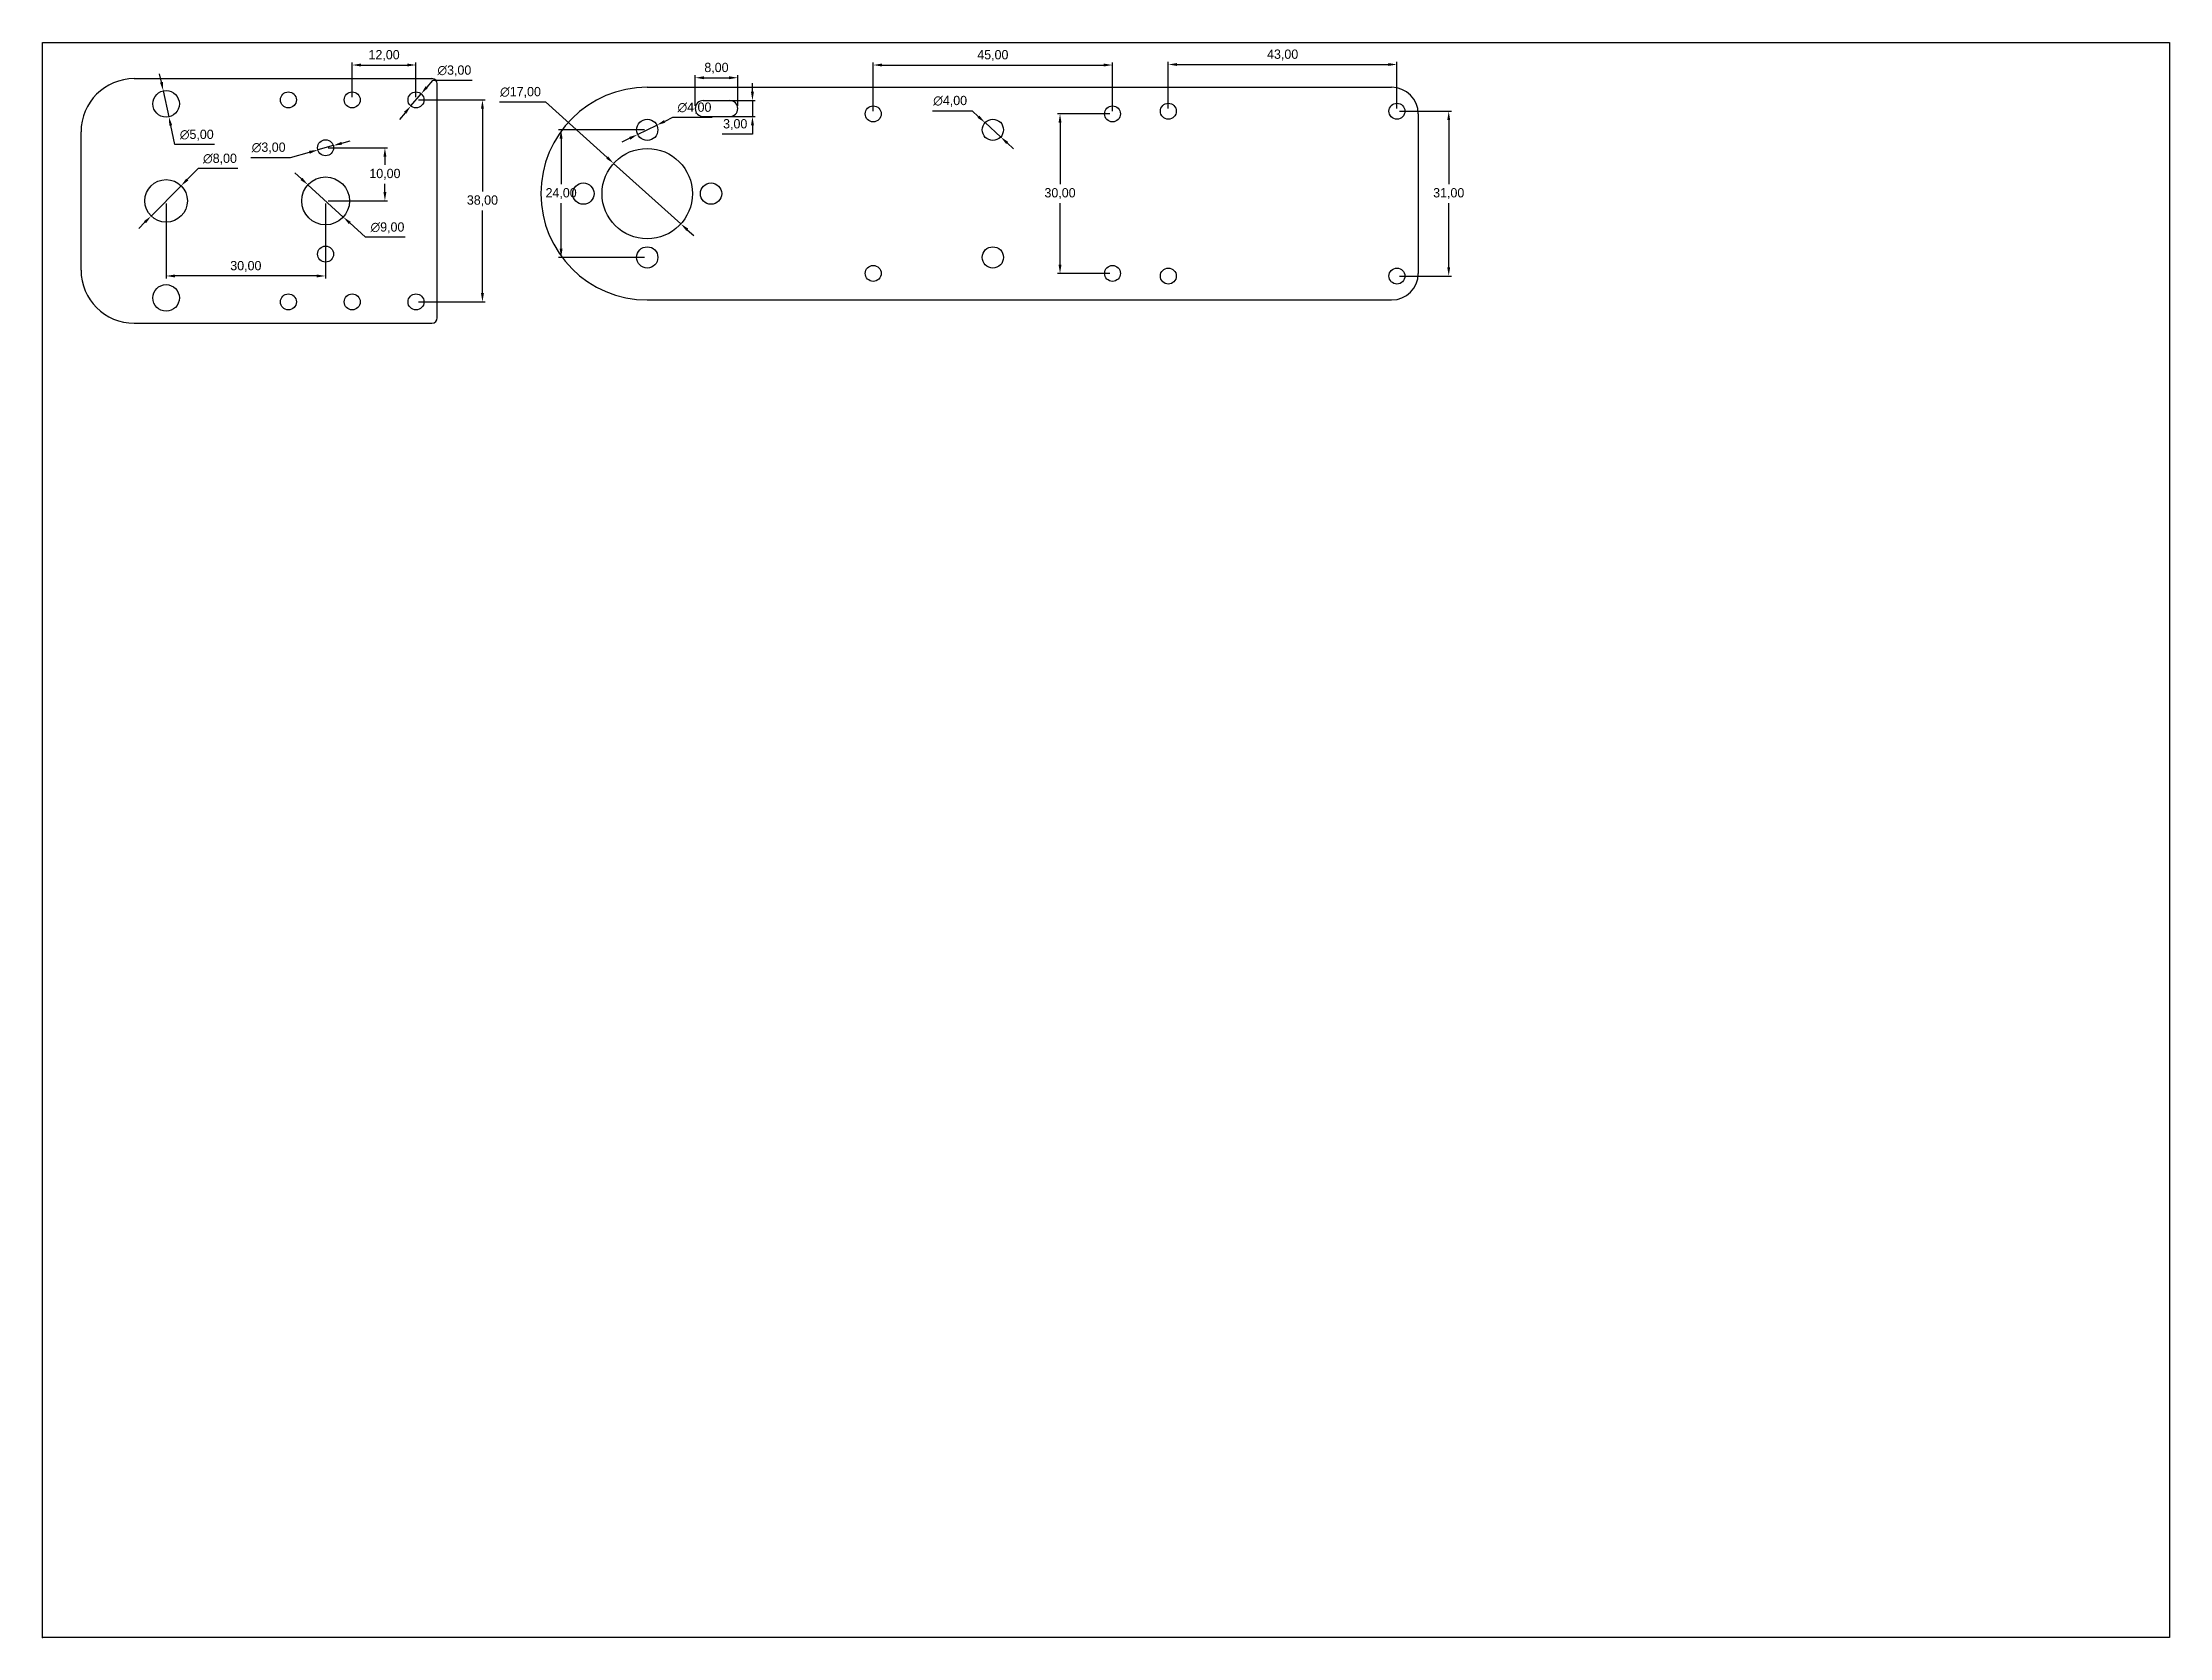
# Model space of a CAD drawing. Header units: millimetres. Extents: x 0 to 800, y 0 to 600.
import ezdxf

# ---------------------------------------------------------------- set-up
doc = ezdxf.new("R2010")
doc.units = ezdxf.units.MM
doc.header["$PDSIZE"] = -1
doc.dimstyles.new('ISO-25', dxfattribs={"dimtxt": 2.5, "dimasz": 2.5, "dimexe": 1.25, "dimexo": 0.625, "dimtad": 1, "dimtxsty": 'Standard', "dimcen": 2.5, "dimadec": 0, "dimazin": 0, "dimtfac": 1, "dimtmove": 0, "dimatfit": 3, "dimfxl": 1, "dimarcsym": 0})

# ---------------------------------------------------------------- blocks, each defined once
blk = doc.blocks.new('*D16')
at = {"color": 0, "lineweight": -2, "transparency": 16777216}
for p, q in [((107.47, 560.42), (129.78, 560.42)), ((128.78, 557.12), (128.78, 553.98)), ((128.78, 543.72), (128.78, 546.85)), ((107.47, 540.42), (129.78, 540.42))]:
    blk.add_line(p, q, dxfattribs=at)
at = {"color": 0, "transparency": 16777216}
for points in [[(128.23, 557.12), (129.33, 557.12), (128.78, 560.42)], [(128.23, 543.72), (129.33, 543.72), (128.78, 540.42)]]:
    blk.add_solid(points, dxfattribs=at)
at = {"layer": 'Defpoints', "color": 0, "transparency": 16777216}
for p in [(106.47, 560.42), (106.47, 540.42), (128.78, 540.42)]:
    blk.add_point(p, dxfattribs=at)
at = {"color": 0, "transparency": 16777216, "insert": (128.78, 550.42), "char_height": 3.5, "attachment_point": 5}
blk.add_mtext('10,00', dxfattribs=at)
blk = doc.blocks.new('*D17')
at = {"color": 0, "lineweight": -2, "transparency": 16777216}
for p, q in [((97.37, 548.7), (94.93, 550.93)), ((99.81, 546.48), (113.12, 534.36)), ((121.49, 526.73), (115.56, 532.13)), ((136.43, 526.73), (121.49, 526.73))]:
    blk.add_line(p, q, dxfattribs=at)
at = {"color": 0, "transparency": 16777216}
for points in [[(97.74, 549.11), (97, 548.3), (99.81, 546.48)], [(115.93, 532.54), (115.19, 531.73), (113.12, 534.36)]]:
    blk.add_solid(points, dxfattribs=at)
at = {"layer": 'Defpoints', "color": 0, "transparency": 16777216}
for p in [(99.81, 546.48), (113.12, 534.36)]:
    blk.add_point(p, dxfattribs=at)
at = {"color": 0, "transparency": 16777216, "insert": (129.73, 530.29), "char_height": 3.5, "attachment_point": 5}
blk.add_mtext('∅9,00', dxfattribs=at)
blk = doc.blocks.new('*D18')
at = {"color": 0, "lineweight": -2, "transparency": 16777216}
for p, q in [((58.51, 552.56), (54.42, 548.44)), ((73.45, 552.56), (58.51, 552.56)), ((40.84, 534.74), (52.1, 546.1)), ((38.51, 532.39), (36.19, 530.05))]:
    blk.add_line(p, q, dxfattribs=at)
at = {"color": 0, "transparency": 16777216}
for points in [[(54.03, 548.83), (54.82, 548.06), (52.1, 546.1)], [(38.12, 532.78), (38.9, 532), (40.84, 534.74)]]:
    blk.add_solid(points, dxfattribs=at)
at = {"layer": 'Defpoints', "color": 0, "transparency": 16777216}
for p in [(52.1, 546.1), (40.84, 534.74)]:
    blk.add_point(p, dxfattribs=at)
at = {"color": 0, "transparency": 16777216, "insert": (66.74, 556.13), "char_height": 3.5, "attachment_point": 5}
blk.add_mtext('∅8,00', dxfattribs=at)
blk = doc.blocks.new('*D19')
at = {"color": 0, "lineweight": -2, "transparency": 16777216}
for p, q in [((44.72, 585.03), (44.02, 588.26)), ((45.41, 581.81), (47.52, 572.03)), ((49.78, 561.58), (48.22, 568.8)), ((64.72, 561.58), (49.78, 561.58))]:
    blk.add_line(p, q, dxfattribs=at)
at = {"color": 0, "transparency": 16777216}
for points in [[(45.25, 585.15), (44.18, 584.92), (45.41, 581.81)], [(48.76, 568.92), (47.68, 568.69), (47.52, 572.03)]]:
    blk.add_solid(points, dxfattribs=at)
at = {"layer": 'Defpoints', "color": 0, "transparency": 16777216}
for p in [(45.41, 581.81), (47.52, 572.03)]:
    blk.add_point(p, dxfattribs=at)
at = {"color": 0, "transparency": 16777216, "insert": (58.01, 565.15), "char_height": 3.5, "attachment_point": 5}
blk.add_mtext('∅5,00', dxfattribs=at)
blk = doc.blocks.new('*D20')
at = {"color": 0, "lineweight": -2, "transparency": 16777216}
for p, q in [((109.36, 561.22), (103.58, 559.61)), ((112.54, 562.11), (115.72, 563)), ((78.34, 556.74), (93.28, 556.74)), ((93.28, 556.74), (100.4, 558.72))]:
    blk.add_line(p, q, dxfattribs=at)
at = {"color": 0, "transparency": 16777216}
for points in [[(112.39, 562.64), (112.69, 561.58), (109.36, 561.22)], [(100.25, 559.25), (100.55, 558.19), (103.58, 559.61)]]:
    blk.add_solid(points, dxfattribs=at)
at = {"layer": 'Defpoints', "color": 0, "transparency": 16777216}
for p in [(109.36, 561.22), (103.58, 559.61)]:
    blk.add_point(p, dxfattribs=at)
at = {"color": 0, "transparency": 16777216, "insert": (85.05, 560.31), "char_height": 3.5, "attachment_point": 5}
blk.add_mtext('∅3,00', dxfattribs=at)
blk = doc.blocks.new('*D21')
at = {"color": 0, "lineweight": -2, "transparency": 16777216}
for p, q in [((46.47, 539.42), (46.47, 511.18)), ((106.47, 539.42), (106.47, 511.18)), ((103.17, 512.18), (49.77, 512.18))]:
    blk.add_line(p, q, dxfattribs=at)
at = {"color": 0, "transparency": 16777216}
for points in [[(49.77, 512.73), (49.77, 511.63), (46.47, 512.18)], [(103.17, 512.73), (103.17, 511.63), (106.47, 512.18)]]:
    blk.add_solid(points, dxfattribs=at)
at = {"layer": 'Defpoints', "color": 0, "transparency": 16777216}
for p in [(46.47, 540.42), (106.47, 540.42), (46.47, 512.18)]:
    blk.add_point(p, dxfattribs=at)
at = {"color": 0, "transparency": 16777216, "insert": (76.47, 515.75), "char_height": 3.5, "attachment_point": 5}
blk.add_mtext('30,00', dxfattribs=at)
blk = doc.blocks.new('*D22')
at = {"color": 0, "lineweight": -2, "transparency": 16777216}
for p, q in [((146.66, 585.76), (144.53, 583.23)), ((161.6, 585.76), (146.66, 585.76)), ((138.53, 576.13), (142.4, 580.71)), ((136.4, 573.6), (134.27, 571.08))]:
    blk.add_line(p, q, dxfattribs=at)
at = {"color": 0, "transparency": 16777216}
for points in [[(135.98, 573.96), (136.82, 573.25), (138.53, 576.13)], [(144.11, 583.59), (144.95, 582.88), (142.4, 580.71)]]:
    blk.add_solid(points, dxfattribs=at)
at = {"layer": 'Defpoints', "color": 0, "transparency": 16777216}
for p in [(138.53, 576.13), (142.4, 580.71)]:
    blk.add_point(p, dxfattribs=at)
at = {"color": 0, "transparency": 16777216, "insert": (154.9, 589.32), "char_height": 3.5, "attachment_point": 5}
blk.add_mtext('∅3,00', dxfattribs=at)
blk = doc.blocks.new('*D23')
at = {"color": 0, "lineweight": -2, "transparency": 16777216}
for p, q in [((141.47, 578.42), (166.46, 578.42)), ((165.46, 575.12), (165.46, 543.98)), ((165.46, 505.72), (165.46, 536.85)), ((141.47, 502.42), (166.46, 502.42))]:
    blk.add_line(p, q, dxfattribs=at)
at = {"color": 0, "transparency": 16777216}
for points in [[(164.91, 575.12), (166.01, 575.12), (165.46, 578.42)], [(164.91, 505.72), (166.01, 505.72), (165.46, 502.42)]]:
    blk.add_solid(points, dxfattribs=at)
at = {"layer": 'Defpoints', "color": 0, "transparency": 16777216}
for p in [(140.47, 578.42), (140.47, 502.42), (165.46, 502.42)]:
    blk.add_point(p, dxfattribs=at)
at = {"color": 0, "transparency": 16777216, "insert": (165.46, 540.42), "char_height": 3.5, "attachment_point": 5}
blk.add_mtext('38,00', dxfattribs=at)
blk = doc.blocks.new('*D24')
at = {"color": 0, "lineweight": -2, "transparency": 16777216}
for p, q in [((116.47, 579.42), (116.47, 592.54)), ((140.47, 579.42), (140.47, 592.54)), ((119.77, 591.54), (137.17, 591.54))]:
    blk.add_line(p, q, dxfattribs=at)
at = {"color": 0, "transparency": 16777216}
for points in [[(119.77, 592.09), (119.77, 590.99), (116.47, 591.54)], [(137.17, 592.09), (137.17, 590.99), (140.47, 591.54)]]:
    blk.add_solid(points, dxfattribs=at)
at = {"layer": 'Defpoints', "color": 0, "transparency": 16777216}
for p in [(140.47, 591.54), (116.47, 578.42), (140.47, 578.42)]:
    blk.add_point(p, dxfattribs=at)
at = {"color": 0, "transparency": 16777216, "insert": (128.47, 595.1), "char_height": 3.5, "attachment_point": 5}
blk.add_mtext('12,00', dxfattribs=at)
blk = doc.blocks.new('*D27')
at = {"color": 0, "lineweight": -2, "transparency": 16777216}
for p, q in [((171.9, 577.64), (189.17, 577.64)), ((189.17, 577.64), (212.36, 556.75)), ((240.07, 531.78), (214.81, 554.54)), ((242.52, 529.57), (244.98, 527.36))]:
    blk.add_line(p, q, dxfattribs=at)
at = {"color": 0, "transparency": 16777216}
for points in [[(212.73, 557.16), (211.99, 556.34), (214.81, 554.54)], [(242.89, 529.98), (242.15, 529.16), (240.07, 531.78)]]:
    blk.add_solid(points, dxfattribs=at)
at = {"layer": 'Defpoints', "color": 0, "transparency": 16777216}
for p in [(214.81, 554.54), (240.07, 531.78)]:
    blk.add_point(p, dxfattribs=at)
at = {"color": 0, "transparency": 16777216, "insert": (179.78, 581.21), "char_height": 3.5, "attachment_point": 5}
blk.add_mtext('∅17,00', dxfattribs=at)
blk = doc.blocks.new('*D29')
at = {"color": 0, "lineweight": -2, "transparency": 16777216}
for p, q in [((223.84, 565.41), (231.04, 568.91)), ((236.98, 571.79), (234.01, 570.35)), ((251.92, 571.79), (236.98, 571.79)), ((220.87, 563.97), (217.9, 562.53))]:
    blk.add_line(p, q, dxfattribs=at)
at = {"color": 0, "transparency": 16777216}
for points in [[(233.77, 570.84), (234.25, 569.85), (231.04, 568.91)], [(220.63, 564.46), (221.11, 563.47), (223.84, 565.41)]]:
    blk.add_solid(points, dxfattribs=at)
at = {"layer": 'Defpoints', "color": 0, "transparency": 16777216}
for p in [(231.04, 568.91), (223.84, 565.41)]:
    blk.add_point(p, dxfattribs=at)
at = {"color": 0, "transparency": 16777216, "insert": (245.21, 575.36), "char_height": 3.5, "attachment_point": 5}
blk.add_mtext('∅4,00', dxfattribs=at)
blk = doc.blocks.new('*D30')
at = {"color": 0, "lineweight": -2, "transparency": 16777216}
for p, q in [((334.68, 574.31), (349.62, 574.31)), ((349.62, 574.31), (352.05, 572.09)), ((360.39, 564.46), (354.49, 569.86)), ((362.83, 562.23), (365.27, 560))]:
    blk.add_line(p, q, dxfattribs=at)
at = {"color": 0, "transparency": 16777216}
for points in [[(352.42, 572.49), (351.68, 571.68), (354.49, 569.86)], [(363.2, 562.64), (362.46, 561.82), (360.39, 564.46)]]:
    blk.add_solid(points, dxfattribs=at)
at = {"layer": 'Defpoints', "color": 0, "transparency": 16777216}
for p in [(354.49, 569.86), (360.39, 564.46)]:
    blk.add_point(p, dxfattribs=at)
at = {"color": 0, "transparency": 16777216, "insert": (341.38, 577.88), "char_height": 3.5, "attachment_point": 5}
blk.add_mtext('∅4,00', dxfattribs=at)
blk = doc.blocks.new('*D35')
at = {"color": 0, "lineweight": -2, "transparency": 16777216}
for p, q in [((245.48, 576.16), (245.48, 587.75)), ((248.78, 586.75), (258.18, 586.75)), ((261.48, 576.16), (261.48, 587.75))]:
    blk.add_line(p, q, dxfattribs=at)
at = {"color": 0, "transparency": 16777216}
for points in [[(248.78, 587.3), (248.78, 586.2), (245.48, 586.75)], [(258.18, 587.3), (258.18, 586.2), (261.48, 586.75)]]:
    blk.add_solid(points, dxfattribs=at)
at = {"layer": 'Defpoints', "color": 0, "transparency": 16777216}
for p in [(261.48, 586.75), (245.48, 575.16), (261.48, 575.16)]:
    blk.add_point(p, dxfattribs=at)
at = {"color": 0, "transparency": 16777216, "insert": (253.48, 590.31), "char_height": 3.5, "attachment_point": 5}
blk.add_mtext('8,00', dxfattribs=at)
blk = doc.blocks.new('*D36')
at = {"color": 0, "lineweight": -2, "transparency": 16777216}
for p, q in [((267.02, 581.46), (267.02, 584.76)), ((254.48, 578.16), (268.02, 578.16)), ((267.02, 578.16), (267.02, 572.16)), ((254.48, 572.16), (268.02, 572.16)), ((267.02, 568.86), (267.02, 565.55)), ((267.02, 565.55), (255.58, 565.55))]:
    blk.add_line(p, q, dxfattribs=at)
at = {"color": 0, "transparency": 16777216}
for points in [[(266.47, 581.46), (267.57, 581.46), (267.02, 578.16)], [(266.47, 568.86), (267.57, 568.86), (267.02, 572.16)]]:
    blk.add_solid(points, dxfattribs=at)
at = {"layer": 'Defpoints', "color": 0, "transparency": 16777216}
for p in [(253.48, 578.16), (253.48, 572.16), (267.02, 572.16)]:
    blk.add_point(p, dxfattribs=at)
at = {"color": 0, "transparency": 16777216, "insert": (260.54, 569.12), "char_height": 3.5, "attachment_point": 5}
blk.add_mtext('3,00', dxfattribs=at)
blk = doc.blocks.new('*D37')
at = {"color": 0, "lineweight": -2, "transparency": 16777216}
for p, q in [((312.44, 574.16), (312.44, 592.53)), ((402.44, 574.16), (402.44, 592.53)), ((315.74, 591.53), (399.14, 591.53))]:
    blk.add_line(p, q, dxfattribs=at)
at = {"color": 0, "transparency": 16777216}
for points in [[(315.74, 592.08), (315.74, 590.98), (312.44, 591.53)], [(399.14, 592.08), (399.14, 590.98), (402.44, 591.53)]]:
    blk.add_solid(points, dxfattribs=at)
at = {"layer": 'Defpoints', "color": 0, "transparency": 16777216}
for p in [(402.44, 591.53), (312.44, 573.16), (402.44, 573.16)]:
    blk.add_point(p, dxfattribs=at)
at = {"color": 0, "transparency": 16777216, "insert": (357.44, 595.1), "char_height": 3.5, "attachment_point": 5}
blk.add_mtext('45,00', dxfattribs=at)
blk = doc.blocks.new('*D38')
at = {"color": 0, "lineweight": -2, "transparency": 16777216}
for p, q in [((423.44, 575.16), (423.44, 592.74)), ((509.44, 575.16), (509.44, 592.74)), ((426.74, 591.74), (506.14, 591.74))]:
    blk.add_line(p, q, dxfattribs=at)
at = {"color": 0, "transparency": 16777216}
for points in [[(426.74, 592.29), (426.74, 591.19), (423.44, 591.74)], [(506.14, 592.29), (506.14, 591.19), (509.44, 591.74)]]:
    blk.add_solid(points, dxfattribs=at)
at = {"layer": 'Defpoints', "color": 0, "transparency": 16777216}
for p in [(509.44, 591.74), (423.44, 574.16), (509.44, 574.16)]:
    blk.add_point(p, dxfattribs=at)
at = {"color": 0, "transparency": 16777216, "insert": (466.44, 595.3), "char_height": 3.5, "attachment_point": 5}
blk.add_mtext('43,00', dxfattribs=at)
blk = doc.blocks.new('*D39')
at = {"color": 0, "lineweight": -2, "transparency": 16777216}
for p, q in [((510.44, 574.16), (529.91, 574.16)), ((528.91, 570.86), (528.91, 546.72)), ((528.91, 515.46), (528.91, 539.59)), ((510.44, 512.16), (529.91, 512.16))]:
    blk.add_line(p, q, dxfattribs=at)
at = {"color": 0, "transparency": 16777216}
for points in [[(528.36, 570.86), (529.46, 570.86), (528.91, 574.16)], [(528.36, 515.46), (529.46, 515.46), (528.91, 512.16)]]:
    blk.add_solid(points, dxfattribs=at)
at = {"layer": 'Defpoints', "color": 0, "transparency": 16777216}
for p in [(509.44, 574.16), (509.44, 512.16), (528.91, 512.16)]:
    blk.add_point(p, dxfattribs=at)
at = {"color": 0, "transparency": 16777216, "insert": (528.91, 543.16), "char_height": 3.5, "attachment_point": 5}
blk.add_mtext('31,00', dxfattribs=at)
blk = doc.blocks.new('*D40')
at = {"color": 0, "lineweight": -2, "transparency": 16777216}
for p, q in [((401.44, 573.16), (381.71, 573.16)), ((382.71, 569.86), (382.71, 546.72)), ((382.71, 516.46), (382.71, 539.59)), ((401.44, 513.16), (381.71, 513.16))]:
    blk.add_line(p, q, dxfattribs=at)
at = {"color": 0, "transparency": 16777216}
for points in [[(382.16, 569.86), (383.26, 569.86), (382.71, 573.16)], [(382.16, 516.46), (383.26, 516.46), (382.71, 513.16)]]:
    blk.add_solid(points, dxfattribs=at)
at = {"layer": 'Defpoints', "color": 0, "transparency": 16777216}
for p in [(402.44, 573.16), (382.71, 513.16), (402.44, 513.16)]:
    blk.add_point(p, dxfattribs=at)
at = {"color": 0, "transparency": 16777216, "insert": (382.71, 543.16), "char_height": 3.5, "attachment_point": 5}
blk.add_mtext('30,00', dxfattribs=at)
blk = doc.blocks.new('*D41')
at = {"color": 0, "lineweight": -2, "transparency": 16777216}
for p, q in [((226.44, 567.16), (194.05, 567.16)), ((195.05, 563.86), (195.05, 546.72)), ((195.05, 522.46), (195.05, 539.59)), ((226.44, 519.16), (194.05, 519.16))]:
    blk.add_line(p, q, dxfattribs=at)
at = {"color": 0, "transparency": 16777216}
for points in [[(194.5, 563.86), (195.6, 563.86), (195.05, 567.16)], [(194.5, 522.46), (195.6, 522.46), (195.05, 519.16)]]:
    blk.add_solid(points, dxfattribs=at)
at = {"layer": 'Defpoints', "color": 0, "transparency": 16777216}
for p in [(227.44, 567.16), (195.05, 519.16), (227.44, 519.16)]:
    blk.add_point(p, dxfattribs=at)
at = {"color": 0, "transparency": 16777216, "insert": (195.05, 543.16), "char_height": 3.5, "attachment_point": 5}
blk.add_mtext('24,00', dxfattribs=at)

msp = doc.modelspace()

# ---------------------------------------------------------------- linework, layer by layer
at = {"color": 7, "linetype": 'Continuous', "lineweight": 25}
for p, q in [((34.468, 586.418), (146.468, 586.418)), ((148.468, 496.418), (148.468, 584.418)), ((227.441, 583.158), (507.441, 583.158)), ((248.478, 578.158), (258.478, 578.158)), ((248.478, 572.158), (258.478, 572.158)), ((517.441, 573.158), (517.441, 513.158)), ((14.468, 514.418), (14.468, 566.418)), ((227.441, 503.158), (507.441, 503.158)), ((34.468, 494.418), (146.468, 494.418))]:
    msp.add_line(p, q, dxfattribs=at)
msp.add_lwpolyline([(0, 600), (800, 600), (800, 0), (0, 0)], close=True)
for centre, radius in [((46.468, 576.918), 5), ((357.441, 567.158), 4), ((357.441, 519.158), 4), ((46.468, 503.918), 5)]:
    msp.add_circle(centre, radius, dxfattribs=at)
for centre, radius in [((92.468, 578.418), 3), ((116.468, 578.418), 3), ((140.468, 578.418), 3), ((312.441, 573.158), 3), ((402.441, 573.158), 3), ((423.441, 574.158), 3), ((509.441, 574.158), 3), ((227.441, 567.158), 4), ((106.468, 560.418), 3), ((227.441, 543.158), 17), ((46.468, 540.418), 8), ((106.468, 540.418), 9), ((203.441, 543.158), 4), ((251.441, 543.158), 4), ((106.468, 520.418), 3), ((227.441, 519.158), 4), ((312.441, 513.158), 3), ((402.441, 513.158), 3), ((423.441, 512.158), 3), ((509.441, 512.158), 3), ((92.468, 502.418), 3), ((116.468, 502.418), 3), ((140.468, 502.418), 3)]:
    msp.add_circle(centre, radius)
for centre, radius, start, end in [((34.468, 566.418), 20, 90, 180), ((146.468, 584.418), 2, 0, 90), ((227.441, 543.158), 40, 90, 270), ((248.478, 575.158), 3, 90, 270), ((258.478, 575.158), 3, 270, 90), ((507.441, 573.158), 10, 0, 90), ((34.468, 514.418), 20, 180, 270), ((507.441, 513.158), 10, 270, 0), ((146.468, 496.418), 2, 270, 0)]:
    msp.add_arc(centre, radius, start, end, dxfattribs=at)
msp.add_point((0, 0))

# ---------------------------------------------------------------- dimensions: what is measured, and where the dimension line sits
for base, p1, p2, picture, middle in [((140.468, 591.536), (116.468, 578.418), (140.468, 578.418), '*D24', (128.468, 595.102)), ((261.478, 586.745), (245.478, 575.158), (261.478, 575.158), '*D35', (253.478, 590.311)), ((402.441, 591.534), (312.441, 573.158), (402.441, 573.158), '*D37', (357.441, 595.1)), ((509.441, 591.736), (423.441, 574.158), (509.441, 574.158), '*D38', (466.441, 595.302)), ((46.468, 512.182), (106.468, 540.418), (46.468, 540.418), '*D21', (76.468, 515.748))]:
    dim = msp.add_linear_dim(base=base, p1=p1, p2=p2, dimstyle='ISO-25', override={"dimtxt": 3.5, "dimasz": 3.302, "dimexe": 1, "dimexo": 1, "dimgap": 1.524, "dimtih": 1, "dimtoh": 1, "dimlfac": 0.5, "dimzin": 1, "dimadec": 2, "dimtzin": 1})
    dim.commit()
    dim.dimension.update_dxf_attribs({"geometry": picture, "text_midpoint": middle})
for p1, p2, picture, middle in [((45.412, 581.806), (47.523, 572.031), '*D19', (58.011, 561.584)), ((138.532, 576.126), (142.403, 580.711), '*D22', (154.895, 585.757)), ((240.07, 531.777), (214.813, 554.539), '*D27', (179.776, 577.643)), ((223.843, 565.411), (231.04, 568.905), '*D29', (245.213, 571.79)), ((360.393, 564.458), (354.49, 569.858), '*D30', (341.384, 574.315)), ((109.357, 561.225), (103.578, 559.612), '*D20', (85.051, 556.74)), ((40.835, 534.737), (52.1, 546.1), '*D18', (66.74, 552.563)), ((99.815, 546.48), (113.12, 534.357), '*D17', (129.726, 526.728))]:
    dim = msp.add_diameter_dim_2p(p1=p1, p2=p2, dimstyle='ISO-25', override={"dimtxt": 3.5, "dimasz": 3.302, "dimexe": 1, "dimexo": 1, "dimgap": 1.524, "dimtih": 1, "dimtoh": 1, "dimlfac": 0.5, "dimzin": 1, "dimadec": 2, "dimtzin": 1})
    dim.commit()
    dim.dimension.update_dxf_attribs({"geometry": picture, "text_midpoint": middle, "dimtype": 163})
for base, p1, p2, picture, middle in [((267.02, 572.158), (253.478, 578.158), (253.478, 572.158), '*D36', (260.538, 569.12)), ((165.462, 502.418), (140.468, 578.418), (140.468, 502.418), '*D23', (165.462, 540.418)), ((382.714, 513.158), (402.441, 573.158), (402.441, 513.158), '*D40', (382.714, 543.158)), ((528.906, 512.158), (509.441, 574.158), (509.441, 512.158), '*D39', (528.906, 543.158)), ((128.776, 540.418), (106.468, 560.418), (106.468, 540.418), '*D16', (128.776, 550.418)), ((195.048, 519.158), (227.441, 567.158), (227.441, 519.158), '*D41', (195.048, 543.158))]:
    dim = msp.add_linear_dim(base=base, p1=p1, p2=p2, angle=90, dimstyle='ISO-25', override={"dimtxt": 3.5, "dimasz": 3.302, "dimexe": 1, "dimexo": 1, "dimgap": 1.524, "dimtih": 1, "dimtoh": 1, "dimlfac": 0.5, "dimzin": 1, "dimadec": 2, "dimtzin": 1})
    dim.commit()
    dim.dimension.update_dxf_attribs({"geometry": picture, "text_midpoint": middle})

doc.saveas('drawing.dxf')
